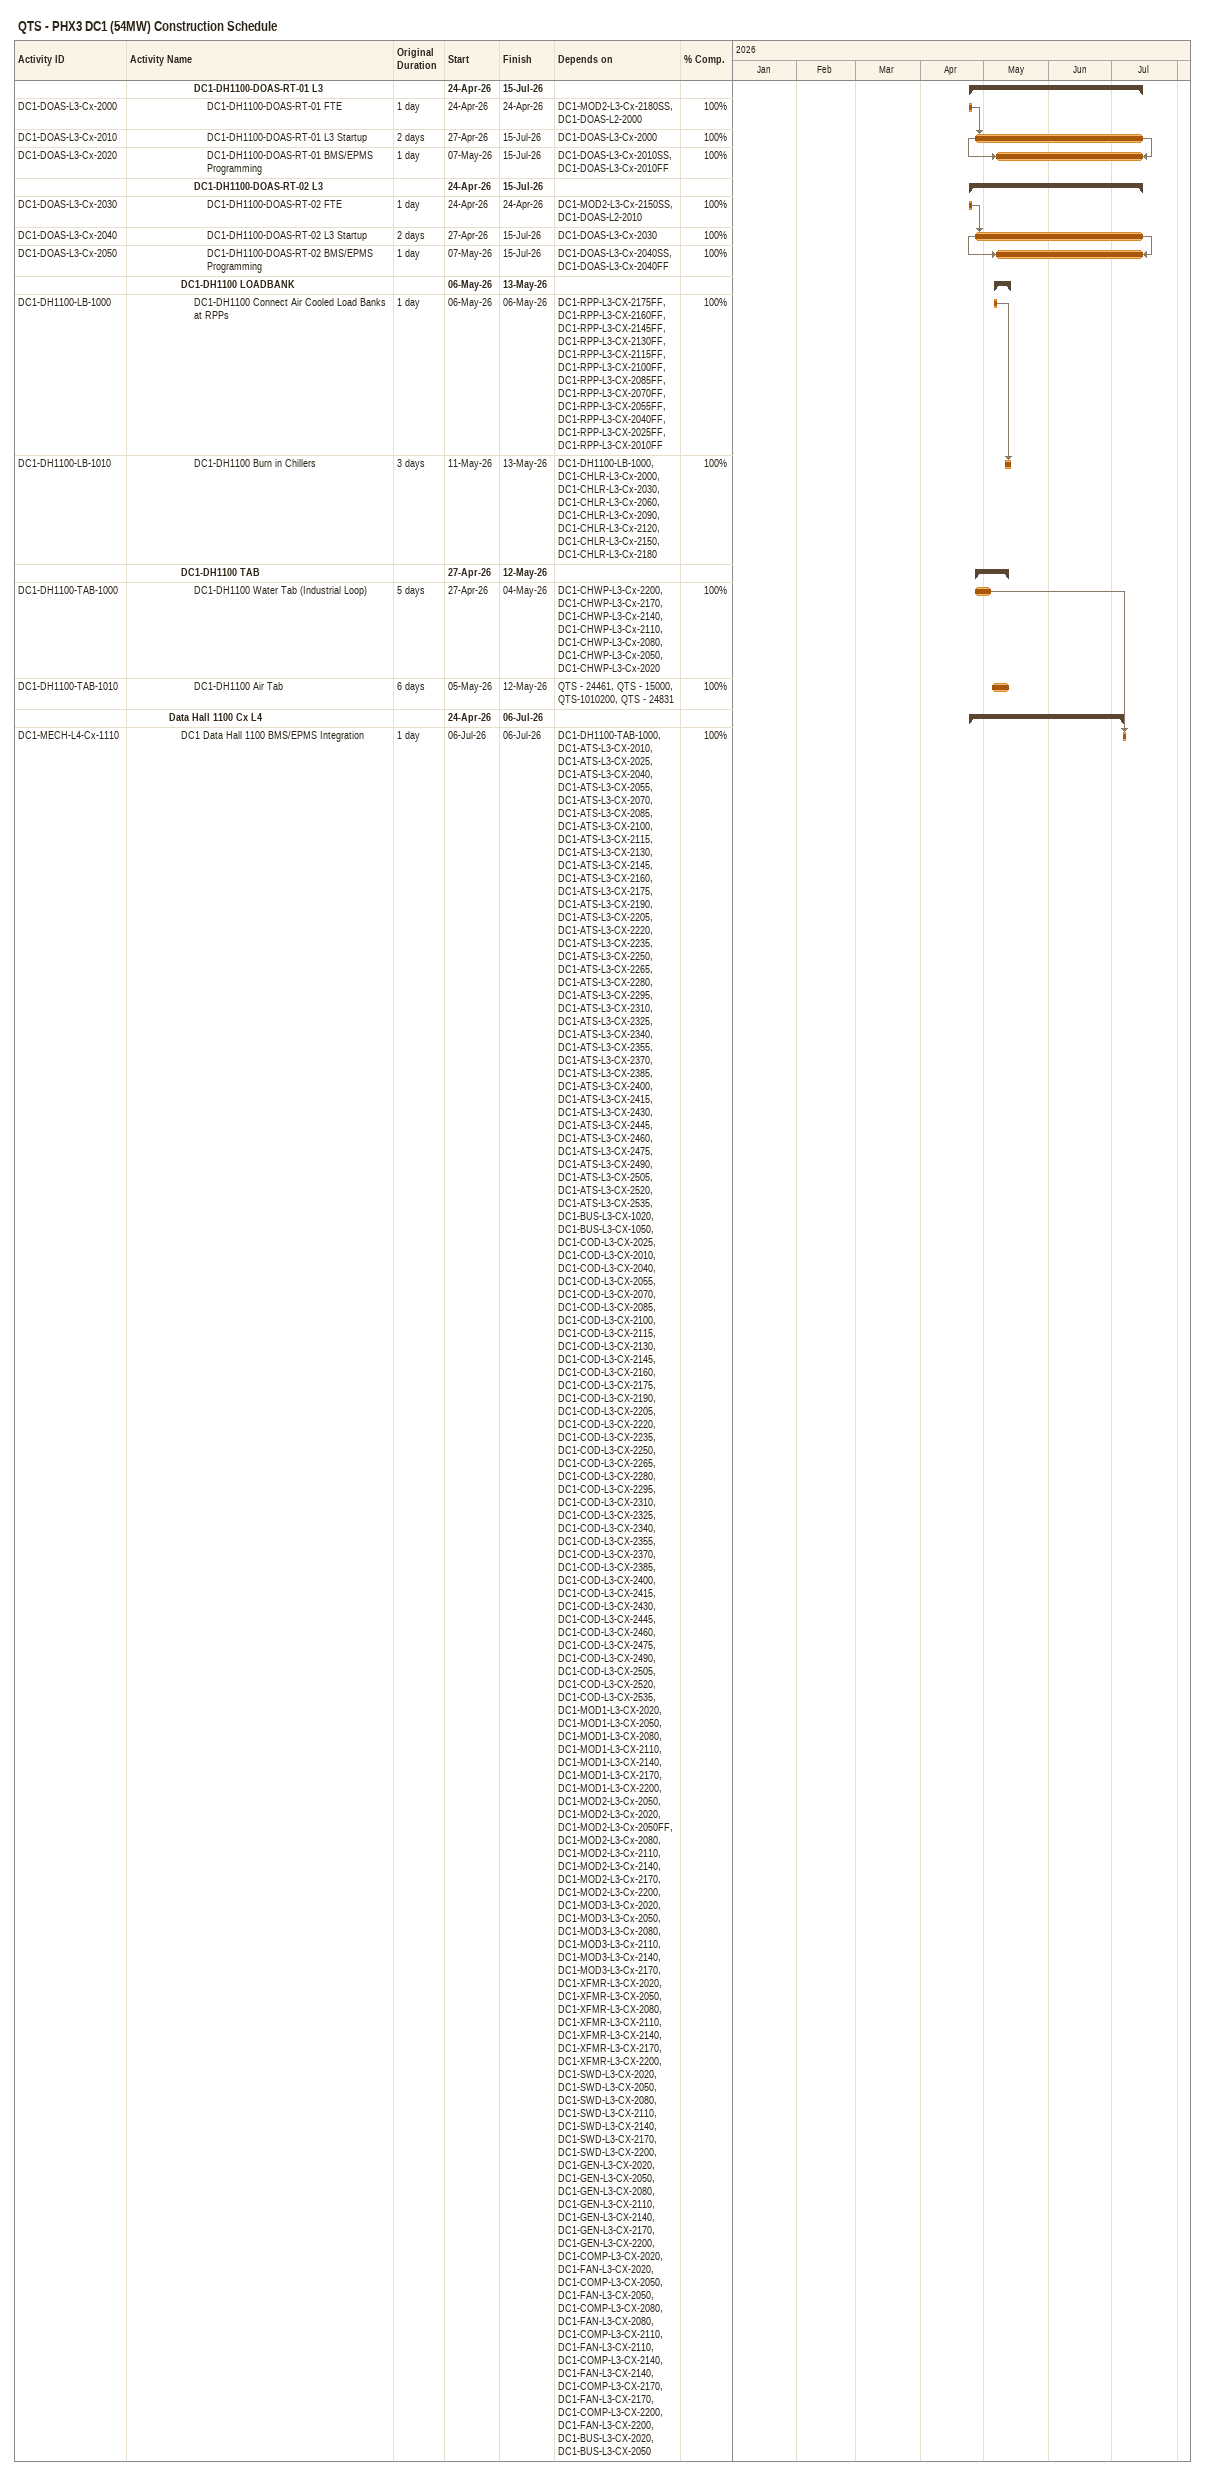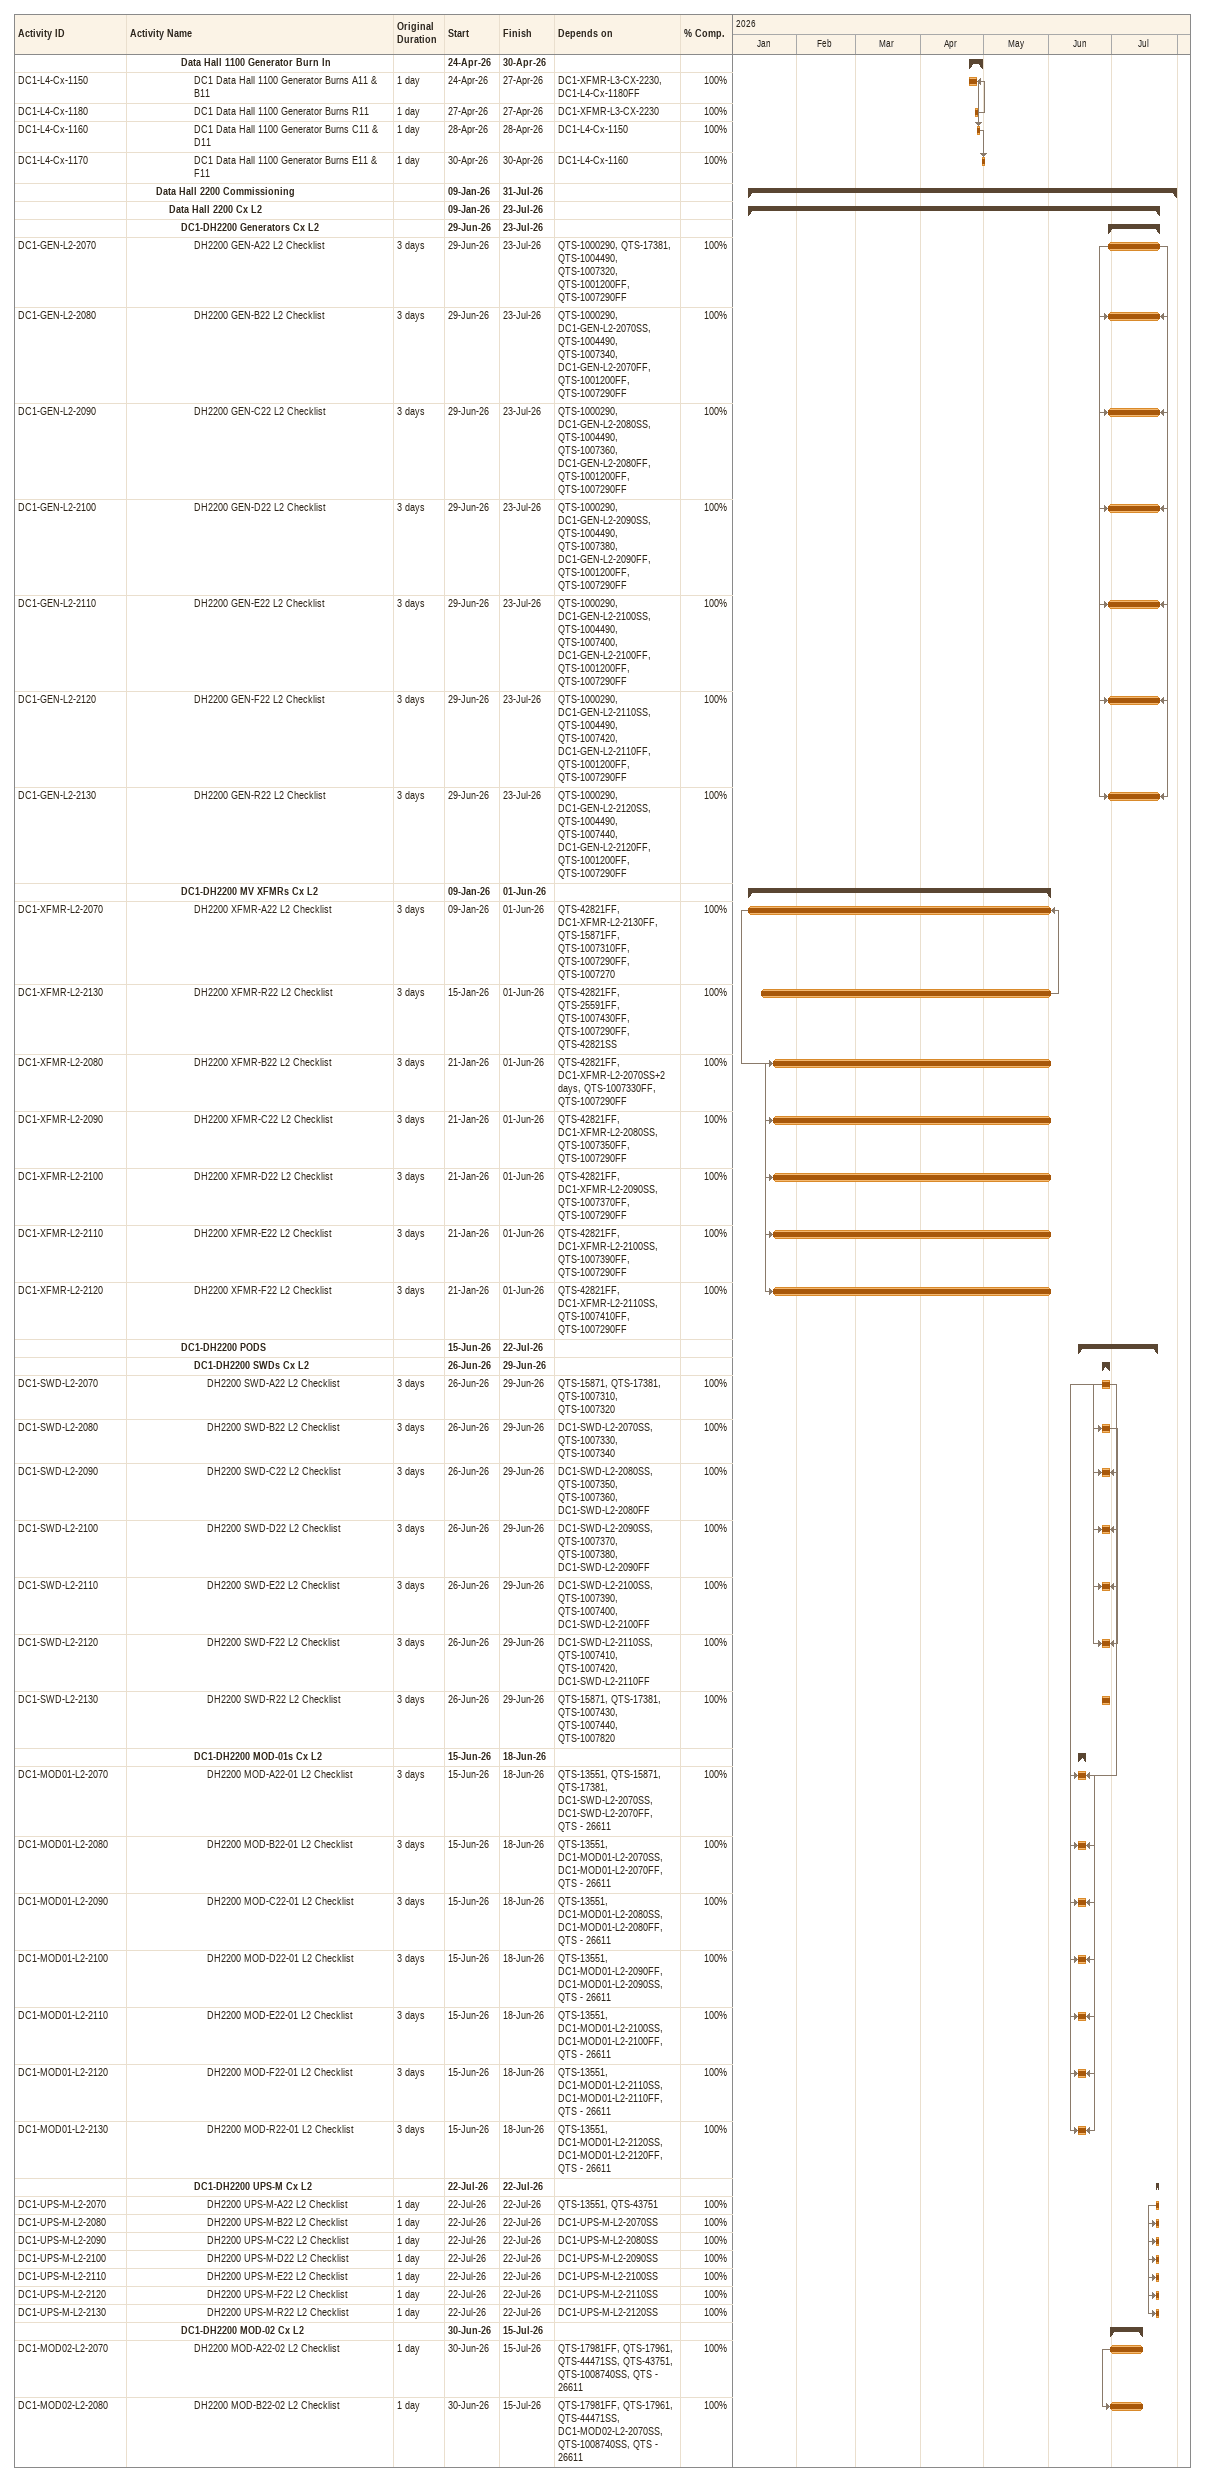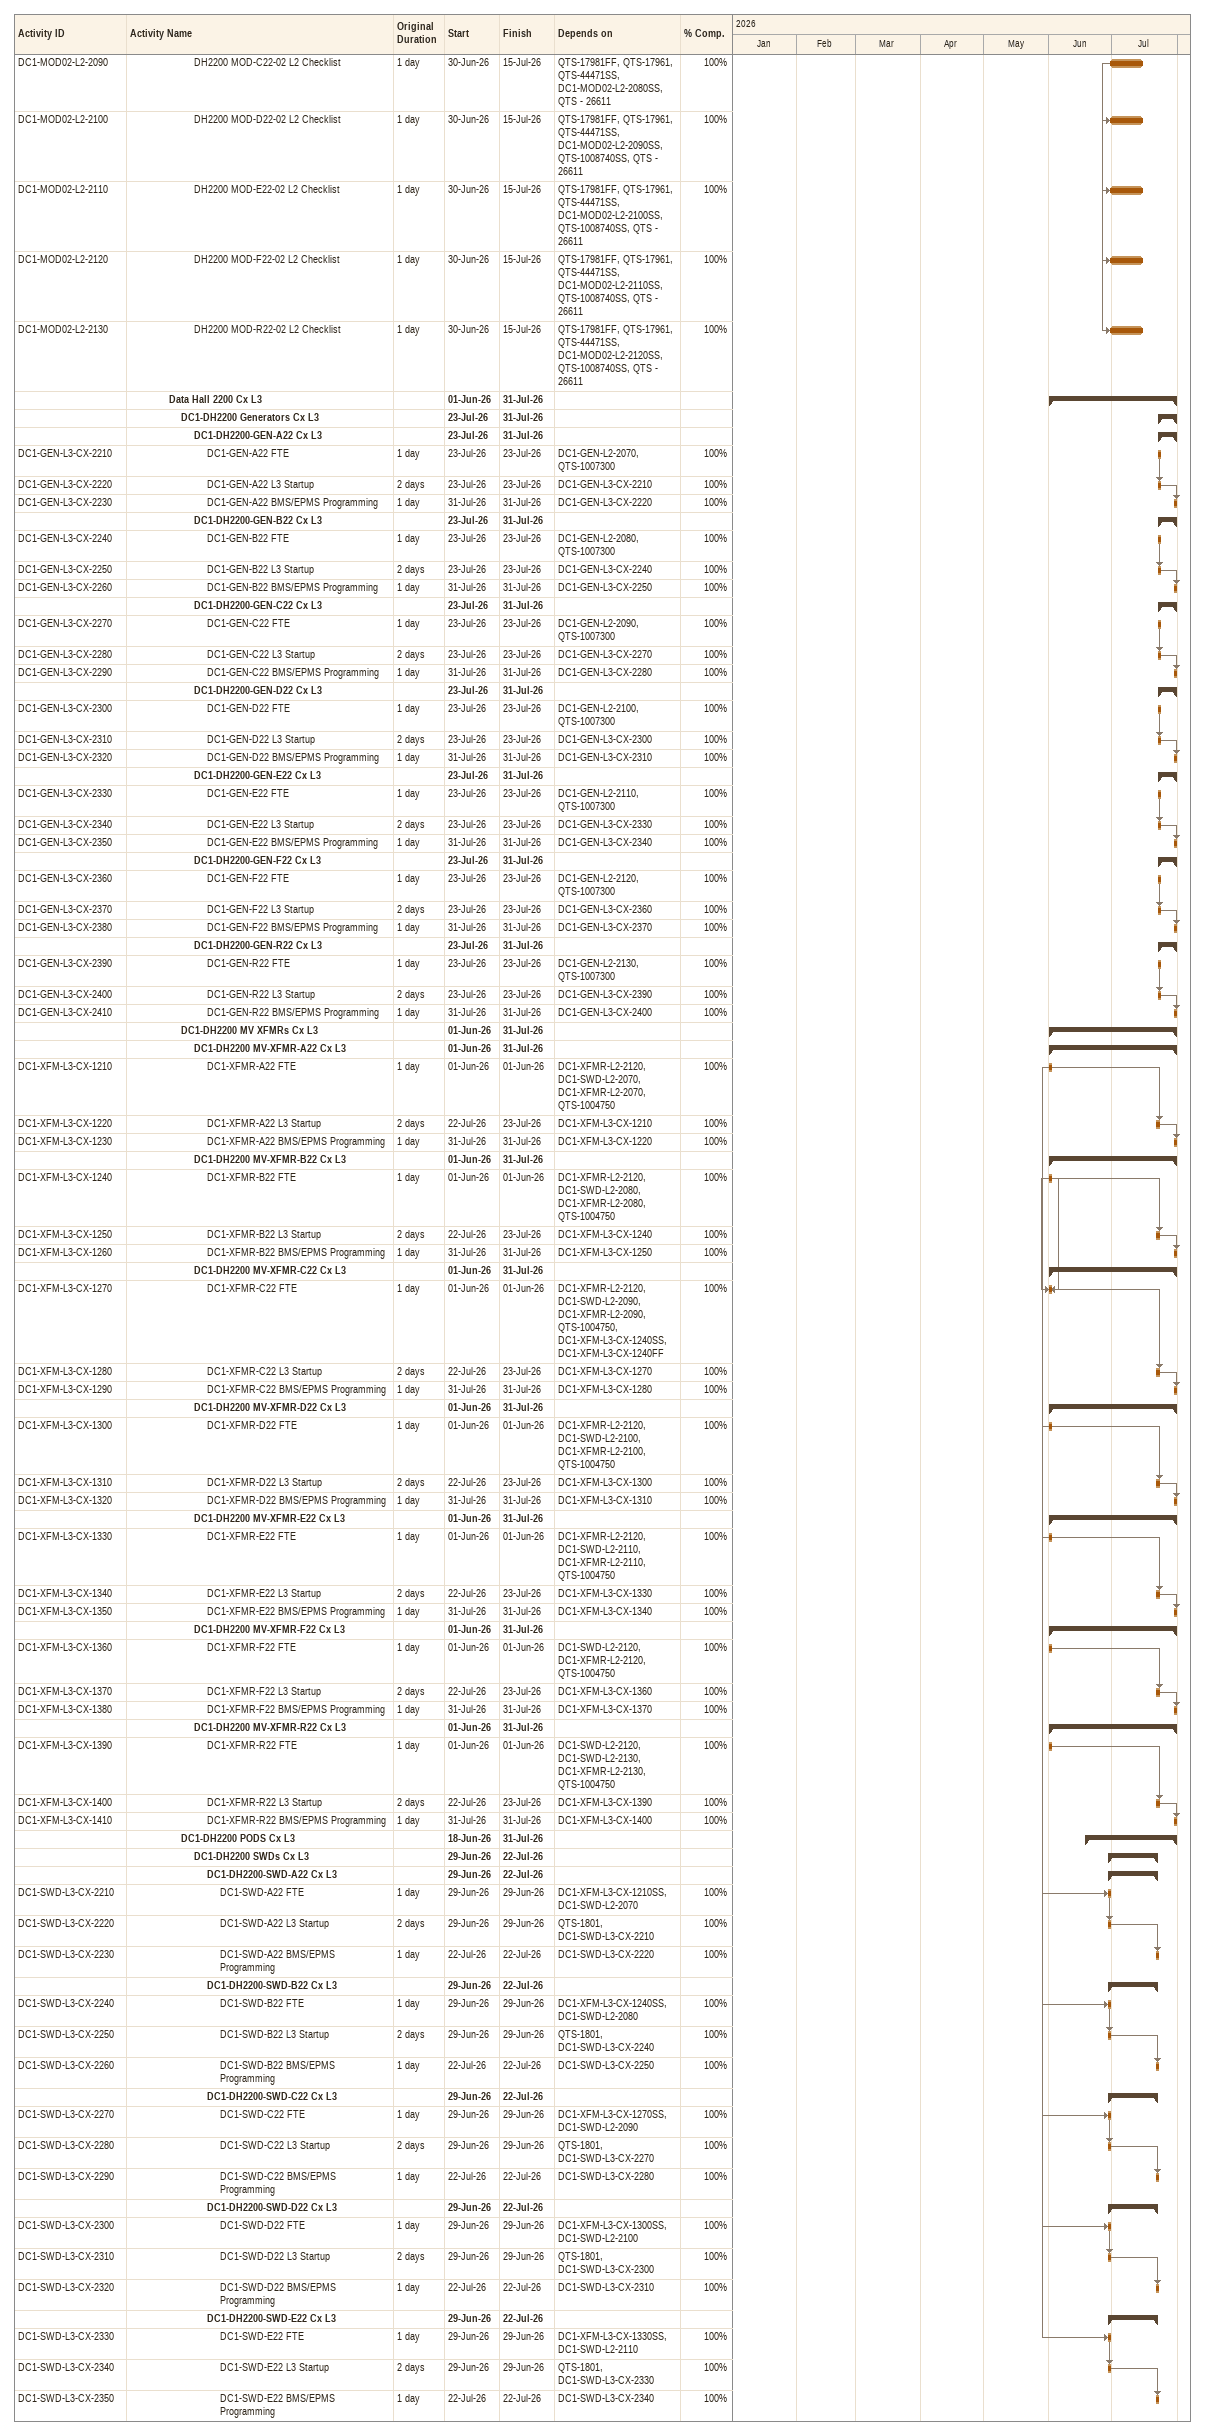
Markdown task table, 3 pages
QTS - PHX3 DC1 (54MW) Construction Schedule

| ID | Level | Task | Original duration | Start | Finish | Predecessors | % complete |
|---|---|---|---|---|---|---|---|
|  | 6 | **DC1-DH1100-DOAS-RT-01 L3** |  | 2026-04-24 | 2026-07-15 |  |  |
| DC1-DOAS-L3-Cx-2000 | 7 | DC1-DH1100-DOAS-RT-01 FTE | 1d | 2026-04-24 | 2026-04-24 | DC1-MOD2-L3-Cx-2180SS, DC1-DOAS-L2-2000 | 100 |
| DC1-DOAS-L3-Cx-2010 | 7 | DC1-DH1100-DOAS-RT-01 L3 Startup | 2d | 2026-04-27 | 2026-07-15 | DC1-DOAS-L3-Cx-2000 | 100 |
| DC1-DOAS-L3-Cx-2020 | 7 | DC1-DH1100-DOAS-RT-01 BMS/EPMS Programming | 1d | 2026-05-07 | 2026-07-15 | DC1-DOAS-L3-Cx-2010SS, DC1-DOAS-L3-Cx-2010FF | 100 |
|  | 6 | **DC1-DH1100-DOAS-RT-02 L3** |  | 2026-04-24 | 2026-07-15 |  |  |
| DC1-DOAS-L3-Cx-2030 | 7 | DC1-DH1100-DOAS-RT-02 FTE | 1d | 2026-04-24 | 2026-04-24 | DC1-MOD2-L3-Cx-2150SS, DC1-DOAS-L2-2010 | 100 |
| DC1-DOAS-L3-Cx-2040 | 7 | DC1-DH1100-DOAS-RT-02 L3 Startup | 2d | 2026-04-27 | 2026-07-15 | DC1-DOAS-L3-Cx-2030 | 100 |
| DC1-DOAS-L3-Cx-2050 | 7 | DC1-DH1100-DOAS-RT-02 BMS/EPMS Programming | 1d | 2026-05-07 | 2026-07-15 | DC1-DOAS-L3-Cx-2040SS, DC1-DOAS-L3-Cx-2040FF | 100 |
|  | 5 | **DC1-DH1100 LOADBANK** |  | 2026-05-06 | 2026-05-13 |  |  |
| DC1-DH1100-LB-1000 | 6 | DC1-DH1100 Connect Air Cooled Load Banks at RPPs | 1d | 2026-05-06 | 2026-05-06 | DC1-RPP-L3-CX-2175FF, DC1-RPP-L3-CX-2160FF, DC1-RPP-L3-CX-2145FF, DC1-RPP-L3-CX-2130FF, DC1-RPP-L3-CX-2115FF, DC1-RPP-L3-CX-2100FF, DC1-RPP-L3-CX-2085FF, DC1-RPP-L3-CX-2070FF, DC1-RPP-L3-CX-2055FF, DC1-RPP-L3-CX-2040FF, DC1-RPP-L3-CX-2025FF, DC1-RPP-L3-CX-2010FF | 100 |
| DC1-DH1100-LB-1010 | 6 | DC1-DH1100 Burn in Chillers | 3d | 2026-05-11 | 2026-05-13 | DC1-DH1100-LB-1000, DC1-CHLR-L3-Cx-2000, DC1-CHLR-L3-Cx-2030, DC1-CHLR-L3-Cx-2060, DC1-CHLR-L3-Cx-2090, DC1-CHLR-L3-Cx-2120, DC1-CHLR-L3-Cx-2150, DC1-CHLR-L3-Cx-2180 | 100 |
|  | 5 | **DC1-DH1100 TAB** |  | 2026-04-27 | 2026-05-12 |  |  |
| DC1-DH1100-TAB-1000 | 6 | DC1-DH1100 Water Tab (Industrial Loop) | 5d | 2026-04-27 | 2026-05-04 | DC1-CHWP-L3-Cx-2200, DC1-CHWP-L3-Cx-2170, DC1-CHWP-L3-Cx-2140, DC1-CHWP-L3-Cx-2110, DC1-CHWP-L3-Cx-2080, DC1-CHWP-L3-Cx-2050, DC1-CHWP-L3-Cx-2020 | 100 |
| DC1-DH1100-TAB-1010 | 6 | DC1-DH1100 Air Tab | 6d | 2026-05-05 | 2026-05-12 | QTS - 24461, QTS - 15000, QTS-1010200, QTS - 24831 | 100 |
|  | 4 | **Data Hall 1100 Cx L4** |  | 2026-04-24 | 2026-07-06 |  |  |
| DC1-MECH-L4-Cx-1110 | 5 | DC1 Data Hall 1100 BMS/EPMS Integration | 1d | 2026-07-06 | 2026-07-06 | DC1-DH1100-TAB-1000, DC1-ATS-L3-CX-2010, DC1-ATS-L3-CX-2025, DC1-ATS-L3-CX-2040, DC1-ATS-L3-CX-2055, DC1-ATS-L3-CX-2070, DC1-ATS-L3-CX-2085, DC1-ATS-L3-CX-2100, DC1-ATS-L3-CX-2115, DC1-ATS-L3-CX-2130, DC1-ATS-L3-CX-2145, DC1-ATS-L3-CX-2160, DC1-ATS-L3-CX-2175, DC1-ATS-L3-CX-2190, DC1-ATS-L3-CX-2205, DC1-ATS-L3-CX-2220, DC1-ATS-L3-CX-2235, DC1-ATS-L3-CX-2250, DC1-ATS-L3-CX-2265, DC1-ATS-L3-CX-2280, DC1-ATS-L3-CX-2295, DC1-ATS-L3-CX-2310, DC1-ATS-L3-CX-2325, DC1-ATS-L3-CX-2340, DC1-ATS-L3-CX-2355, DC1-ATS-L3-CX-2370, DC1-ATS-L3-CX-2385, DC1-ATS-L3-CX-2400, DC1-ATS-L3-CX-2415, DC1-ATS-L3-CX-2430, DC1-ATS-L3-CX-2445, DC1-ATS-L3-CX-2460, DC1-ATS-L3-CX-2475, DC1-ATS-L3-CX-2490, DC1-ATS-L3-CX-2505, DC1-ATS-L3-CX-2520, DC1-ATS-L3-CX-2535, DC1-BUS-L3-CX-1020, DC1-BUS-L3-CX-1050, DC1-COD-L3-CX-2025, DC1-COD-L3-CX-2010, DC1-COD-L3-CX-2040, DC1-COD-L3-CX-2055, DC1-COD-L3-CX-2070, DC1-COD-L3-CX-2085, DC1-COD-L3-CX-2100, DC1-COD-L3-CX-2115, DC1-COD-L3-CX-2130, DC1-COD-L3-CX-2145, DC1-COD-L3-CX-2160, DC1-COD-L3-CX-2175, DC1-COD-L3-CX-2190, DC1-COD-L3-CX-2205, DC1-COD-L3-CX-2220, DC1-COD-L3-CX-2235, DC1-COD-L3-CX-2250, DC1-COD-L3-CX-2265, DC1-COD-L3-CX-2280, DC1-COD-L3-CX-2295, DC1-COD-L3-CX-2310, DC1-COD-L3-CX-2325, DC1-COD-L3-CX-2340, DC1-COD-L3-CX-2355, DC1-COD-L3-CX-2370, DC1-COD-L3-CX-2385, DC1-COD-L3-CX-2400, DC1-COD-L3-CX-2415, DC1-COD-L3-CX-2430, DC1-COD-L3-CX-2445, DC1-COD-L3-CX-2460, DC1-COD-L3-CX-2475, DC1-COD-L3-CX-2490, DC1-COD-L3-CX-2505, DC1-COD-L3-CX-2520, DC1-COD-L3-CX-2535, DC1-MOD1-L3-CX-2020, DC1-MOD1-L3-CX-2050, DC1-MOD1-L3-CX-2080, DC1-MOD1-L3-CX-2110, DC1-MOD1-L3-CX-2140, DC1-MOD1-L3-CX-2170, DC1-MOD1-L3-CX-2200, DC1-MOD2-L3-Cx-2050, DC1-MOD2-L3-Cx-2020, DC1-MOD2-L3-Cx-2050FF, DC1-MOD2-L3-Cx-2080, DC1-MOD2-L3-Cx-2110, DC1-MOD2-L3-Cx-2140, DC1-MOD2-L3-Cx-2170, DC1-MOD2-L3-Cx-2200, DC1-MOD3-L3-Cx-2020, DC1-MOD3-L3-Cx-2050, DC1-MOD3-L3-Cx-2080, DC1-MOD3-L3-Cx-2110, DC1-MOD3-L3-Cx-2140, DC1-MOD3-L3-Cx-2170, DC1-XFMR-L3-CX-2020, DC1-XFMR-L3-CX-2050, DC1-XFMR-L3-CX-2080, DC1-XFMR-L3-CX-2110, DC1-XFMR-L3-CX-2140, DC1-XFMR-L3-CX-2170, DC1-XFMR-L3-CX-2200, DC1-SWD-L3-CX-2020, DC1-SWD-L3-CX-2050, DC1-SWD-L3-CX-2080, DC1-SWD-L3-CX-2110, DC1-SWD-L3-CX-2140, DC1-SWD-L3-CX-2170, DC1-SWD-L3-CX-2200, DC1-GEN-L3-CX-2020, DC1-GEN-L3-CX-2050, DC1-GEN-L3-CX-2080, DC1-GEN-L3-CX-2110, DC1-GEN-L3-CX-2140, DC1-GEN-L3-CX-2170, DC1-GEN-L3-CX-2200, DC1-COMP-L3-CX-2020, DC1-FAN-L3-CX-2020, DC1-COMP-L3-CX-2050, DC1-FAN-L3-CX-2050, DC1-COMP-L3-CX-2080, DC1-FAN-L3-CX-2080, DC1-COMP-L3-CX-2110, DC1-FAN-L3-CX-2110, DC1-COMP-L3-CX-2140, DC1-FAN-L3-CX-2140, DC1-COMP-L3-CX-2170, DC1-FAN-L3-CX-2170, DC1-COMP-L3-CX-2200, DC1-FAN-L3-CX-2200, DC1-BUS-L3-CX-2020, DC1-BUS-L3-CX-2050 | 100 |
|  | 5 | **Data Hall 1100 Generator Burn In** |  | 2026-04-24 | 2026-04-30 |  |  |
| DC1-L4-Cx-1150 | 6 | DC1 Data Hall 1100 Generator Burns A11 & B11 | 1d | 2026-04-24 | 2026-04-27 | DC1-XFMR-L3-CX-2230, DC1-L4-Cx-1180FF | 100 |
| DC1-L4-Cx-1180 | 6 | DC1 Data Hall 1100 Generator Burns R11 | 1d | 2026-04-27 | 2026-04-27 | DC1-XFMR-L3-CX-2230 | 100 |
| DC1-L4-Cx-1160 | 6 | DC1 Data Hall 1100 Generator Burns C11 & D11 | 1d | 2026-04-28 | 2026-04-28 | DC1-L4-Cx-1150 | 100 |
| DC1-L4-Cx-1170 | 6 | DC1 Data Hall 1100 Generator Burns E11 & F11 | 1d | 2026-04-30 | 2026-04-30 | DC1-L4-Cx-1160 | 100 |
|  | 3 | **Data Hall 2200 Commissioning** |  | 2026-01-09 | 2026-07-31 |  |  |
|  | 4 | **Data Hall 2200 Cx L2** |  | 2026-01-09 | 2026-07-23 |  |  |
|  | 5 | **DC1-DH2200 Generators Cx L2** |  | 2026-06-29 | 2026-07-23 |  |  |
| DC1-GEN-L2-2070 | 6 | DH2200 GEN-A22 L2 Checklist | 3d | 2026-06-29 | 2026-07-23 | QTS-1000290, QTS-17381, QTS-1004490, QTS-1007320, QTS-1001200FF, QTS-1007290FF | 100 |
| DC1-GEN-L2-2080 | 6 | DH2200 GEN-B22 L2 Checklist | 3d | 2026-06-29 | 2026-07-23 | QTS-1000290, DC1-GEN-L2-2070SS, QTS-1004490, QTS-1007340, DC1-GEN-L2-2070FF, QTS-1001200FF, QTS-1007290FF | 100 |
| DC1-GEN-L2-2090 | 6 | DH2200 GEN-C22 L2 Checklist | 3d | 2026-06-29 | 2026-07-23 | QTS-1000290, DC1-GEN-L2-2080SS, QTS-1004490, QTS-1007360, DC1-GEN-L2-2080FF, QTS-1001200FF, QTS-1007290FF | 100 |
| DC1-GEN-L2-2100 | 6 | DH2200 GEN-D22 L2 Checklist | 3d | 2026-06-29 | 2026-07-23 | QTS-1000290, DC1-GEN-L2-2090SS, QTS-1004490, QTS-1007380, DC1-GEN-L2-2090FF, QTS-1001200FF, QTS-1007290FF | 100 |
| DC1-GEN-L2-2110 | 6 | DH2200 GEN-E22 L2 Checklist | 3d | 2026-06-29 | 2026-07-23 | QTS-1000290, DC1-GEN-L2-2100SS, QTS-1004490, QTS-1007400, DC1-GEN-L2-2100FF, QTS-1001200FF, QTS-1007290FF | 100 |
| DC1-GEN-L2-2120 | 6 | DH2200 GEN-F22 L2 Checklist | 3d | 2026-06-29 | 2026-07-23 | QTS-1000290, DC1-GEN-L2-2110SS, QTS-1004490, QTS-1007420, DC1-GEN-L2-2110FF, QTS-1001200FF, QTS-1007290FF | 100 |
| DC1-GEN-L2-2130 | 6 | DH2200 GEN-R22 L2 Checklist | 3d | 2026-06-29 | 2026-07-23 | QTS-1000290, DC1-GEN-L2-2120SS, QTS-1004490, QTS-1007440, DC1-GEN-L2-2120FF, QTS-1001200FF, QTS-1007290FF | 100 |
|  | 5 | **DC1-DH2200 MV XFMRs Cx L2** |  | 2026-01-09 | 2026-06-01 |  |  |
| DC1-XFMR-L2-2070 | 6 | DH2200 XFMR-A22 L2 Checklist | 3d | 2026-01-09 | 2026-06-01 | QTS-42821FF, DC1-XFMR-L2-2130FF, QTS-15871FF, QTS-1007310FF, QTS-1007290FF, QTS-1007270 | 100 |
| DC1-XFMR-L2-2130 | 6 | DH2200 XFMR-R22 L2 Checklist | 3d | 2026-01-15 | 2026-06-01 | QTS-42821FF, QTS-25591FF, QTS-1007430FF, QTS-1007290FF, QTS-42821SS | 100 |
| DC1-XFMR-L2-2080 | 6 | DH2200 XFMR-B22 L2 Checklist | 3d | 2026-01-21 | 2026-06-01 | QTS-42821FF, DC1-XFMR-L2-2070SS+2d, QTS-1007330FF, QTS-1007290FF | 100 |
| DC1-XFMR-L2-2090 | 6 | DH2200 XFMR-C22 L2 Checklist | 3d | 2026-01-21 | 2026-06-01 | QTS-42821FF, DC1-XFMR-L2-2080SS, QTS-1007350FF, QTS-1007290FF | 100 |
| DC1-XFMR-L2-2100 | 6 | DH2200 XFMR-D22 L2 Checklist | 3d | 2026-01-21 | 2026-06-01 | QTS-42821FF, DC1-XFMR-L2-2090SS, QTS-1007370FF, QTS-1007290FF | 100 |
| DC1-XFMR-L2-2110 | 6 | DH2200 XFMR-E22 L2 Checklist | 3d | 2026-01-21 | 2026-06-01 | QTS-42821FF, DC1-XFMR-L2-2100SS, QTS-1007390FF, QTS-1007290FF | 100 |
| DC1-XFMR-L2-2120 | 6 | DH2200 XFMR-F22 L2 Checklist | 3d | 2026-01-21 | 2026-06-01 | QTS-42821FF, DC1-XFMR-L2-2110SS, QTS-1007410FF, QTS-1007290FF | 100 |
|  | 5 | **DC1-DH2200 PODS** |  | 2026-06-15 | 2026-07-22 |  |  |
|  | 6 | **DC1-DH2200 SWDs Cx L2** |  | 2026-06-26 | 2026-06-29 |  |  |
| DC1-SWD-L2-2070 | 7 | DH2200 SWD-A22 L2 Checklist | 3d | 2026-06-26 | 2026-06-29 | QTS-15871, QTS-17381, QTS-1007310, QTS-1007320 | 100 |
| DC1-SWD-L2-2080 | 7 | DH2200 SWD-B22 L2 Checklist | 3d | 2026-06-26 | 2026-06-29 | DC1-SWD-L2-2070SS, QTS-1007330, QTS-1007340 | 100 |
| DC1-SWD-L2-2090 | 7 | DH2200 SWD-C22 L2 Checklist | 3d | 2026-06-26 | 2026-06-29 | DC1-SWD-L2-2080SS, QTS-1007350, QTS-1007360, DC1-SWD-L2-2080FF | 100 |
| DC1-SWD-L2-2100 | 7 | DH2200 SWD-D22 L2 Checklist | 3d | 2026-06-26 | 2026-06-29 | DC1-SWD-L2-2090SS, QTS-1007370, QTS-1007380, DC1-SWD-L2-2090FF | 100 |
| DC1-SWD-L2-2110 | 7 | DH2200 SWD-E22 L2 Checklist | 3d | 2026-06-26 | 2026-06-29 | DC1-SWD-L2-2100SS, QTS-1007390, QTS-1007400, DC1-SWD-L2-2100FF | 100 |
| DC1-SWD-L2-2120 | 7 | DH2200 SWD-F22 L2 Checklist | 3d | 2026-06-26 | 2026-06-29 | DC1-SWD-L2-2110SS, QTS-1007410, QTS-1007420, DC1-SWD-L2-2110FF | 100 |
| DC1-SWD-L2-2130 | 7 | DH2200 SWD-R22 L2 Checklist | 3d | 2026-06-26 | 2026-06-29 | QTS-15871, QTS-17381, QTS-1007430, QTS-1007440, QTS-1007820 | 100 |
|  | 6 | **DC1-DH2200 MOD-01s Cx L2** |  | 2026-06-15 | 2026-06-18 |  |  |
| DC1-MOD01-L2-2070 | 7 | DH2200 MOD-A22-01 L2 Checklist | 3d | 2026-06-15 | 2026-06-18 | QTS-13551, QTS-15871, QTS-17381, DC1-SWD-L2-2070SS, DC1-SWD-L2-2070FF, QTS - 26611 | 100 |
| DC1-MOD01-L2-2080 | 7 | DH2200 MOD-B22-01 L2 Checklist | 3d | 2026-06-15 | 2026-06-18 | QTS-13551, DC1-MOD01-L2-2070SS, DC1-MOD01-L2-2070FF, QTS - 26611 | 100 |
| DC1-MOD01-L2-2090 | 7 | DH2200 MOD-C22-01 L2 Checklist | 3d | 2026-06-15 | 2026-06-18 | QTS-13551, DC1-MOD01-L2-2080SS, DC1-MOD01-L2-2080FF, QTS - 26611 | 100 |
| DC1-MOD01-L2-2100 | 7 | DH2200 MOD-D22-01 L2 Checklist | 3d | 2026-06-15 | 2026-06-18 | QTS-13551, DC1-MOD01-L2-2090FF, DC1-MOD01-L2-2090SS, QTS - 26611 | 100 |
| DC1-MOD01-L2-2110 | 7 | DH2200 MOD-E22-01 L2 Checklist | 3d | 2026-06-15 | 2026-06-18 | QTS-13551, DC1-MOD01-L2-2100SS, DC1-MOD01-L2-2100FF, QTS - 26611 | 100 |
| DC1-MOD01-L2-2120 | 7 | DH2200 MOD-F22-01 L2 Checklist | 3d | 2026-06-15 | 2026-06-18 | QTS-13551, DC1-MOD01-L2-2110SS, DC1-MOD01-L2-2110FF, QTS - 26611 | 100 |
| DC1-MOD01-L2-2130 | 7 | DH2200 MOD-R22-01 L2 Checklist | 3d | 2026-06-15 | 2026-06-18 | QTS-13551, DC1-MOD01-L2-2120SS, DC1-MOD01-L2-2120FF, QTS - 26611 | 100 |
|  | 6 | **DC1-DH2200 UPS-M Cx L2** |  | 2026-07-22 | 2026-07-22 |  |  |
| DC1-UPS-M-L2-2070 | 7 | DH2200 UPS-M-A22 L2 Checklist | 1d | 2026-07-22 | 2026-07-22 | QTS-13551, QTS-43751 | 100 |
| DC1-UPS-M-L2-2080 | 7 | DH2200 UPS-M-B22 L2 Checklist | 1d | 2026-07-22 | 2026-07-22 | DC1-UPS-M-L2-2070SS | 100 |
| DC1-UPS-M-L2-2090 | 7 | DH2200 UPS-M-C22 L2 Checklist | 1d | 2026-07-22 | 2026-07-22 | DC1-UPS-M-L2-2080SS | 100 |
| DC1-UPS-M-L2-2100 | 7 | DH2200 UPS-M-D22 L2 Checklist | 1d | 2026-07-22 | 2026-07-22 | DC1-UPS-M-L2-2090SS | 100 |
| DC1-UPS-M-L2-2110 | 7 | DH2200 UPS-M-E22 L2 Checklist | 1d | 2026-07-22 | 2026-07-22 | DC1-UPS-M-L2-2100SS | 100 |
| DC1-UPS-M-L2-2120 | 7 | DH2200 UPS-M-F22 L2 Checklist | 1d | 2026-07-22 | 2026-07-22 | DC1-UPS-M-L2-2110SS | 100 |
| DC1-UPS-M-L2-2130 | 7 | DH2200 UPS-M-R22 L2 Checklist | 1d | 2026-07-22 | 2026-07-22 | DC1-UPS-M-L2-2120SS | 100 |
|  | 5 | **DC1-DH2200 MOD-02 Cx L2** |  | 2026-06-30 | 2026-07-15 |  |  |
| DC1-MOD02-L2-2070 | 6 | DH2200 MOD-A22-02 L2 Checklist | 1d | 2026-06-30 | 2026-07-15 | QTS-17981FF, QTS-17961, QTS-44471SS, QTS-43751, QTS-1008740SS, QTS - 26611 | 100 |
| DC1-MOD02-L2-2080 | 6 | DH2200 MOD-B22-02 L2 Checklist | 1d | 2026-06-30 | 2026-07-15 | QTS-17981FF, QTS-17961, QTS-44471SS, DC1-MOD02-L2-2070SS, QTS-1008740SS, QTS - 26611 | 100 |
| DC1-MOD02-L2-2090 | 6 | DH2200 MOD-C22-02 L2 Checklist | 1d | 2026-06-30 | 2026-07-15 | QTS-17981FF, QTS-17961, QTS-44471SS, DC1-MOD02-L2-2080SS, QTS - 26611 | 100 |
| DC1-MOD02-L2-2100 | 6 | DH2200 MOD-D22-02 L2 Checklist | 1d | 2026-06-30 | 2026-07-15 | QTS-17981FF, QTS-17961, QTS-44471SS, DC1-MOD02-L2-2090SS, QTS-1008740SS, QTS - 26611 | 100 |
| DC1-MOD02-L2-2110 | 6 | DH2200 MOD-E22-02 L2 Checklist | 1d | 2026-06-30 | 2026-07-15 | QTS-17981FF, QTS-17961, QTS-44471SS, DC1-MOD02-L2-2100SS, QTS-1008740SS, QTS - 26611 | 100 |
| DC1-MOD02-L2-2120 | 6 | DH2200 MOD-F22-02 L2 Checklist | 1d | 2026-06-30 | 2026-07-15 | QTS-17981FF, QTS-17961, QTS-44471SS, DC1-MOD02-L2-2110SS, QTS-1008740SS, QTS - 26611 | 100 |
| DC1-MOD02-L2-2130 | 6 | DH2200 MOD-R22-02 L2 Checklist | 1d | 2026-06-30 | 2026-07-15 | QTS-17981FF, QTS-17961, QTS-44471SS, DC1-MOD02-L2-2120SS, QTS-1008740SS, QTS - 26611 | 100 |
|  | 4 | **Data Hall 2200 Cx L3** |  | 2026-06-01 | 2026-07-31 |  |  |
|  | 5 | **DC1-DH2200 Generators Cx L3** |  | 2026-07-23 | 2026-07-31 |  |  |
|  | 6 | **DC1-DH2200-GEN-A22 Cx L3** |  | 2026-07-23 | 2026-07-31 |  |  |
| DC1-GEN-L3-CX-2210 | 7 | DC1-GEN-A22 FTE | 1d | 2026-07-23 | 2026-07-23 | DC1-GEN-L2-2070, QTS-1007300 | 100 |
| DC1-GEN-L3-CX-2220 | 7 | DC1-GEN-A22 L3 Startup | 2d | 2026-07-23 | 2026-07-23 | DC1-GEN-L3-CX-2210 | 100 |
| DC1-GEN-L3-CX-2230 | 7 | DC1-GEN-A22 BMS/EPMS Programming | 1d | 2026-07-31 | 2026-07-31 | DC1-GEN-L3-CX-2220 | 100 |
|  | 6 | **DC1-DH2200-GEN-B22 Cx L3** |  | 2026-07-23 | 2026-07-31 |  |  |
| DC1-GEN-L3-CX-2240 | 7 | DC1-GEN-B22 FTE | 1d | 2026-07-23 | 2026-07-23 | DC1-GEN-L2-2080, QTS-1007300 | 100 |
| DC1-GEN-L3-CX-2250 | 7 | DC1-GEN-B22 L3 Startup | 2d | 2026-07-23 | 2026-07-23 | DC1-GEN-L3-CX-2240 | 100 |
| DC1-GEN-L3-CX-2260 | 7 | DC1-GEN-B22 BMS/EPMS Programming | 1d | 2026-07-31 | 2026-07-31 | DC1-GEN-L3-CX-2250 | 100 |
|  | 6 | **DC1-DH2200-GEN-C22 Cx L3** |  | 2026-07-23 | 2026-07-31 |  |  |
| DC1-GEN-L3-CX-2270 | 7 | DC1-GEN-C22 FTE | 1d | 2026-07-23 | 2026-07-23 | DC1-GEN-L2-2090, QTS-1007300 | 100 |
| DC1-GEN-L3-CX-2280 | 7 | DC1-GEN-C22 L3 Startup | 2d | 2026-07-23 | 2026-07-23 | DC1-GEN-L3-CX-2270 | 100 |
| DC1-GEN-L3-CX-2290 | 7 | DC1-GEN-C22 BMS/EPMS Programming | 1d | 2026-07-31 | 2026-07-31 | DC1-GEN-L3-CX-2280 | 100 |
|  | 6 | **DC1-DH2200-GEN-D22 Cx L3** |  | 2026-07-23 | 2026-07-31 |  |  |
| DC1-GEN-L3-CX-2300 | 7 | DC1-GEN-D22 FTE | 1d | 2026-07-23 | 2026-07-23 | DC1-GEN-L2-2100, QTS-1007300 | 100 |
| DC1-GEN-L3-CX-2310 | 7 | DC1-GEN-D22 L3 Startup | 2d | 2026-07-23 | 2026-07-23 | DC1-GEN-L3-CX-2300 | 100 |
| DC1-GEN-L3-CX-2320 | 7 | DC1-GEN-D22 BMS/EPMS Programming | 1d | 2026-07-31 | 2026-07-31 | DC1-GEN-L3-CX-2310 | 100 |
|  | 6 | **DC1-DH2200-GEN-E22 Cx L3** |  | 2026-07-23 | 2026-07-31 |  |  |
| DC1-GEN-L3-CX-2330 | 7 | DC1-GEN-E22 FTE | 1d | 2026-07-23 | 2026-07-23 | DC1-GEN-L2-2110, QTS-1007300 | 100 |
| DC1-GEN-L3-CX-2340 | 7 | DC1-GEN-E22 L3 Startup | 2d | 2026-07-23 | 2026-07-23 | DC1-GEN-L3-CX-2330 | 100 |
| DC1-GEN-L3-CX-2350 | 7 | DC1-GEN-E22 BMS/EPMS Programming | 1d | 2026-07-31 | 2026-07-31 | DC1-GEN-L3-CX-2340 | 100 |
|  | 6 | **DC1-DH2200-GEN-F22 Cx L3** |  | 2026-07-23 | 2026-07-31 |  |  |
| DC1-GEN-L3-CX-2360 | 7 | DC1-GEN-F22 FTE | 1d | 2026-07-23 | 2026-07-23 | DC1-GEN-L2-2120, QTS-1007300 | 100 |
| DC1-GEN-L3-CX-2370 | 7 | DC1-GEN-F22 L3 Startup | 2d | 2026-07-23 | 2026-07-23 | DC1-GEN-L3-CX-2360 | 100 |
| DC1-GEN-L3-CX-2380 | 7 | DC1-GEN-F22 BMS/EPMS Programming | 1d | 2026-07-31 | 2026-07-31 | DC1-GEN-L3-CX-2370 | 100 |
|  | 6 | **DC1-DH2200-GEN-R22 Cx L3** |  | 2026-07-23 | 2026-07-31 |  |  |
| DC1-GEN-L3-CX-2390 | 7 | DC1-GEN-R22 FTE | 1d | 2026-07-23 | 2026-07-23 | DC1-GEN-L2-2130, QTS-1007300 | 100 |
| DC1-GEN-L3-CX-2400 | 7 | DC1-GEN-R22 L3 Startup | 2d | 2026-07-23 | 2026-07-23 | DC1-GEN-L3-CX-2390 | 100 |
| DC1-GEN-L3-CX-2410 | 7 | DC1-GEN-R22 BMS/EPMS Programming | 1d | 2026-07-31 | 2026-07-31 | DC1-GEN-L3-CX-2400 | 100 |
|  | 5 | **DC1-DH2200 MV XFMRs Cx L3** |  | 2026-06-01 | 2026-07-31 |  |  |
|  | 6 | **DC1-DH2200 MV-XFMR-A22 Cx L3** |  | 2026-06-01 | 2026-07-31 |  |  |
| DC1-XFM-L3-CX-1210 | 7 | DC1-XFMR-A22 FTE | 1d | 2026-06-01 | 2026-06-01 | DC1-XFMR-L2-2120, DC1-SWD-L2-2070, DC1-XFMR-L2-2070, QTS-1004750 | 100 |
| DC1-XFM-L3-CX-1220 | 7 | DC1-XFMR-A22 L3 Startup | 2d | 2026-07-22 | 2026-07-23 | DC1-XFM-L3-CX-1210 | 100 |
| DC1-XFM-L3-CX-1230 | 7 | DC1-XFMR-A22 BMS/EPMS Programming | 1d | 2026-07-31 | 2026-07-31 | DC1-XFM-L3-CX-1220 | 100 |
|  | 6 | **DC1-DH2200 MV-XFMR-B22 Cx L3** |  | 2026-06-01 | 2026-07-31 |  |  |
| DC1-XFM-L3-CX-1240 | 7 | DC1-XFMR-B22 FTE | 1d | 2026-06-01 | 2026-06-01 | DC1-XFMR-L2-2120, DC1-SWD-L2-2080, DC1-XFMR-L2-2080, QTS-1004750 | 100 |
| DC1-XFM-L3-CX-1250 | 7 | DC1-XFMR-B22 L3 Startup | 2d | 2026-07-22 | 2026-07-23 | DC1-XFM-L3-CX-1240 | 100 |
| DC1-XFM-L3-CX-1260 | 7 | DC1-XFMR-B22 BMS/EPMS Programming | 1d | 2026-07-31 | 2026-07-31 | DC1-XFM-L3-CX-1250 | 100 |
|  | 6 | **DC1-DH2200 MV-XFMR-C22 Cx L3** |  | 2026-06-01 | 2026-07-31 |  |  |
| DC1-XFM-L3-CX-1270 | 7 | DC1-XFMR-C22 FTE | 1d | 2026-06-01 | 2026-06-01 | DC1-XFMR-L2-2120, DC1-SWD-L2-2090, DC1-XFMR-L2-2090, QTS-1004750, DC1-XFM-L3-CX-1240SS, DC1-XFM-L3-CX-1240FF | 100 |
| DC1-XFM-L3-CX-1280 | 7 | DC1-XFMR-C22 L3 Startup | 2d | 2026-07-22 | 2026-07-23 | DC1-XFM-L3-CX-1270 | 100 |
| DC1-XFM-L3-CX-1290 | 7 | DC1-XFMR-C22 BMS/EPMS Programming | 1d | 2026-07-31 | 2026-07-31 | DC1-XFM-L3-CX-1280 | 100 |
|  | 6 | **DC1-DH2200 MV-XFMR-D22 Cx L3** |  | 2026-06-01 | 2026-07-31 |  |  |
| DC1-XFM-L3-CX-1300 | 7 | DC1-XFMR-D22 FTE | 1d | 2026-06-01 | 2026-06-01 | DC1-XFMR-L2-2120, DC1-SWD-L2-2100, DC1-XFMR-L2-2100, QTS-1004750 | 100 |
| DC1-XFM-L3-CX-1310 | 7 | DC1-XFMR-D22 L3 Startup | 2d | 2026-07-22 | 2026-07-23 | DC1-XFM-L3-CX-1300 | 100 |
| DC1-XFM-L3-CX-1320 | 7 | DC1-XFMR-D22 BMS/EPMS Programming | 1d | 2026-07-31 | 2026-07-31 | DC1-XFM-L3-CX-1310 | 100 |
|  | 6 | **DC1-DH2200 MV-XFMR-E22 Cx L3** |  | 2026-06-01 | 2026-07-31 |  |  |
| DC1-XFM-L3-CX-1330 | 7 | DC1-XFMR-E22 FTE | 1d | 2026-06-01 | 2026-06-01 | DC1-XFMR-L2-2120, DC1-SWD-L2-2110, DC1-XFMR-L2-2110, QTS-1004750 | 100 |
| DC1-XFM-L3-CX-1340 | 7 | DC1-XFMR-E22 L3 Startup | 2d | 2026-07-22 | 2026-07-23 | DC1-XFM-L3-CX-1330 | 100 |
| DC1-XFM-L3-CX-1350 | 7 | DC1-XFMR-E22 BMS/EPMS Programming | 1d | 2026-07-31 | 2026-07-31 | DC1-XFM-L3-CX-1340 | 100 |
|  | 6 | **DC1-DH2200 MV-XFMR-F22 Cx L3** |  | 2026-06-01 | 2026-07-31 |  |  |
| DC1-XFM-L3-CX-1360 | 7 | DC1-XFMR-F22 FTE | 1d | 2026-06-01 | 2026-06-01 | DC1-SWD-L2-2120, DC1-XFMR-L2-2120, QTS-1004750 | 100 |
| DC1-XFM-L3-CX-1370 | 7 | DC1-XFMR-F22 L3 Startup | 2d | 2026-07-22 | 2026-07-23 | DC1-XFM-L3-CX-1360 | 100 |
| DC1-XFM-L3-CX-1380 | 7 | DC1-XFMR-F22 BMS/EPMS Programming | 1d | 2026-07-31 | 2026-07-31 | DC1-XFM-L3-CX-1370 | 100 |
|  | 6 | **DC1-DH2200 MV-XFMR-R22 Cx L3** |  | 2026-06-01 | 2026-07-31 |  |  |
| DC1-XFM-L3-CX-1390 | 7 | DC1-XFMR-R22 FTE | 1d | 2026-06-01 | 2026-06-01 | DC1-SWD-L2-2120, DC1-SWD-L2-2130, DC1-XFMR-L2-2130, QTS-1004750 | 100 |
| DC1-XFM-L3-CX-1400 | 7 | DC1-XFMR-R22 L3 Startup | 2d | 2026-07-22 | 2026-07-23 | DC1-XFM-L3-CX-1390 | 100 |
| DC1-XFM-L3-CX-1410 | 7 | DC1-XFMR-R22 BMS/EPMS Programming | 1d | 2026-07-31 | 2026-07-31 | DC1-XFM-L3-CX-1400 | 100 |
|  | 5 | **DC1-DH2200 PODS Cx L3** |  | 2026-06-18 | 2026-07-31 |  |  |
|  | 6 | **DC1-DH2200 SWDs Cx L3** |  | 2026-06-29 | 2026-07-22 |  |  |
|  | 7 | **DC1-DH2200-SWD-A22 Cx L3** |  | 2026-06-29 | 2026-07-22 |  |  |
| DC1-SWD-L3-CX-2210 | 8 | DC1-SWD-A22 FTE | 1d | 2026-06-29 | 2026-06-29 | DC1-XFM-L3-CX-1210SS, DC1-SWD-L2-2070 | 100 |
| DC1-SWD-L3-CX-2220 | 8 | DC1-SWD-A22 L3 Startup | 2d | 2026-06-29 | 2026-06-29 | QTS-1801, DC1-SWD-L3-CX-2210 | 100 |
| DC1-SWD-L3-CX-2230 | 8 | DC1-SWD-A22 BMS/EPMS Programming | 1d | 2026-07-22 | 2026-07-22 | DC1-SWD-L3-CX-2220 | 100 |
|  | 7 | **DC1-DH2200-SWD-B22 Cx L3** |  | 2026-06-29 | 2026-07-22 |  |  |
| DC1-SWD-L3-CX-2240 | 8 | DC1-SWD-B22 FTE | 1d | 2026-06-29 | 2026-06-29 | DC1-XFM-L3-CX-1240SS, DC1-SWD-L2-2080 | 100 |
| DC1-SWD-L3-CX-2250 | 8 | DC1-SWD-B22 L3 Startup | 2d | 2026-06-29 | 2026-06-29 | QTS-1801, DC1-SWD-L3-CX-2240 | 100 |
| DC1-SWD-L3-CX-2260 | 8 | DC1-SWD-B22 BMS/EPMS Programming | 1d | 2026-07-22 | 2026-07-22 | DC1-SWD-L3-CX-2250 | 100 |
|  | 7 | **DC1-DH2200-SWD-C22 Cx L3** |  | 2026-06-29 | 2026-07-22 |  |  |
| DC1-SWD-L3-CX-2270 | 8 | DC1-SWD-C22 FTE | 1d | 2026-06-29 | 2026-06-29 | DC1-XFM-L3-CX-1270SS, DC1-SWD-L2-2090 | 100 |
| DC1-SWD-L3-CX-2280 | 8 | DC1-SWD-C22 L3 Startup | 2d | 2026-06-29 | 2026-06-29 | QTS-1801, DC1-SWD-L3-CX-2270 | 100 |
| DC1-SWD-L3-CX-2290 | 8 | DC1-SWD-C22 BMS/EPMS Programming | 1d | 2026-07-22 | 2026-07-22 | DC1-SWD-L3-CX-2280 | 100 |
|  | 7 | **DC1-DH2200-SWD-D22 Cx L3** |  | 2026-06-29 | 2026-07-22 |  |  |
| DC1-SWD-L3-CX-2300 | 8 | DC1-SWD-D22 FTE | 1d | 2026-06-29 | 2026-06-29 | DC1-XFM-L3-CX-1300SS, DC1-SWD-L2-2100 | 100 |
| DC1-SWD-L3-CX-2310 | 8 | DC1-SWD-D22 L3 Startup | 2d | 2026-06-29 | 2026-06-29 | QTS-1801, DC1-SWD-L3-CX-2300 | 100 |
| DC1-SWD-L3-CX-2320 | 8 | DC1-SWD-D22 BMS/EPMS Programming | 1d | 2026-07-22 | 2026-07-22 | DC1-SWD-L3-CX-2310 | 100 |
|  | 7 | **DC1-DH2200-SWD-E22 Cx L3** |  | 2026-06-29 | 2026-07-22 |  |  |
| DC1-SWD-L3-CX-2330 | 8 | DC1-SWD-E22 FTE | 1d | 2026-06-29 | 2026-06-29 | DC1-XFM-L3-CX-1330SS, DC1-SWD-L2-2110 | 100 |
| DC1-SWD-L3-CX-2340 | 8 | DC1-SWD-E22 L3 Startup | 2d | 2026-06-29 | 2026-06-29 | QTS-1801, DC1-SWD-L3-CX-2330 | 100 |
| DC1-SWD-L3-CX-2350 | 8 | DC1-SWD-E22 BMS/EPMS Programming | 1d | 2026-07-22 | 2026-07-22 | DC1-SWD-L3-CX-2340 | 100 |
